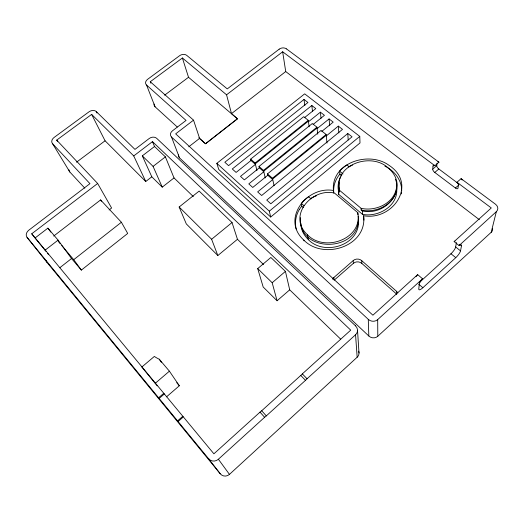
<?xml version="1.0" encoding="UTF-8"?>
<svg xmlns="http://www.w3.org/2000/svg" width="524" height="524" viewBox="0 0 524 524"><rect width="100%" height="100%" fill="white"/><g stroke="black" fill="none" stroke-linecap="round" stroke-linejoin="round"><path stroke-width="0.79" d="M396.753 294.285A6.242 5.581 8.2 0 0 396.36 293.912L396.491 291.265L361.724 260.651A6.039 5.332 0.2 0 0 353.189 260.559M396.727 184.618C396.675 202.126 376.566 211.912 361.101 208.31L339.5 190.278C333.533 164.674 370.972 151.921 387.957 167.726C410.731 186.786 386.948 216.478 362.353 210.962L361.167 209.967L361.101 208.31M401.482 193.919L401.62 192.432M419.246 284.231L418.781 288.973A6.36 1.71 -48.1 0 0 422.848 287.755M434.186 165.093L433.027 166.095L432.719 169.114L436.754 165.617L437.003 163.344M300.494 217.63C297.809 254.599 362.182 252.221 358.18 216.294M339.316 182.568L338.904 186.426L339.637 191.967L338.504 191.018C337.541 186.452 338.242 181.599 340.338 177.446M458.461 185.168L457.989 188.136A3.072 1.389 45.7 0 1 455.395 188.005L434.802 172.468L438.824 168.964L458.814 183.931M450.954 253.773A6.281 1.69 -48.9 0 0 455.631 247.02L456.437 242.579M459.64 244.302L461.487 245.769L460.531 250.878L455.67 246.981M458.454 185.168A3.098 1.408 45.8 0 0 456.974 182.267L461.081 178.651L495.442 204.183A6.53 5.279 9.5 0 1 496.326 211.729L491.198 232.296L377.797 336.244L377.686 319.601L422.554 278.788L417.674 274.635L372.898 315.199L175.664 133.856L193.526 120.153L150.277 81.737L182.391 57.981L226.564 94.805L231.503 113.629L237.496 118.824L205.487 143.792L198.806 137.766M341.078 176.097L341.897 174.806M229.46 474.384L357.158 357.224L355.56 334.744L307.051 378.767A6.747 1.978 -45.2 0 1 305.492 380.332L266.31 415.892A6.904 2.03 -44.1 0 1 264.62 417.274L218.39 459.234L229.46 474.384A6.871 6.471 -68.8 0 1 220.283 473.794L46.957 262.354L27.052 237.365L208.539 458.664L220.257 473.82M460.491 250.911A6.308 1.651 -48.9 0 1 455.769 257.677L422.855 287.728L418.696 284.159M456.974 182.267L491.283 207.956L454.131 241.603L459.083 245.559L496.3 211.709M419.298 282.56L450.961 253.754L455.775 257.657M152.471 141.631L154.528 146.504L142.305 155.857L151.803 176.804L145.751 181.507L133.738 155.929L152.471 141.631L350.726 330.146L302.328 373.887A6.714 2.024 -45.1 0 1 300.776 375.439L261.692 410.764A6.871 2.076 -44 0 1 260.009 412.139L213.903 453.81L183.348 416.908L178.088 421.532M455.402 187.998L458.88 184.926M353.386 263.323L334.155 280.196L333.853 277.537L353.209 260.579L353.386 263.323A6 5.306 0.4 0 1 361.822 263.421L396.386 293.892M177.557 420.89L182.817 416.272M277.078 300.769L289.707 289.838L285.429 271.386L270.856 257.481L257.71 268.596L263.186 287.028L277.078 300.769L272.179 282.737L257.71 268.596M166.534 396.838L179.339 385.756L169.409 371.175L159.244 359.209A39.149 34.938 -33.3 0 1 154.351 356.431L141.827 367.036L157.213 385.841M433.034 166.101A3.033 1.369 46.9 0 1 434.868 165.722L438.942 162.198L286.451 48.87M158.595 397.768L163.789 393.288L31.735 233.789L97.647 183.479L56.69 140.118L91.635 114.409L133.738 155.929M159.158 398.456L164.353 393.969M272.179 282.737L285.429 271.386M155.274 383.28L169.409 371.175M217.833 255.529L237.457 239.291L232.04 222.536L199.133 191.077L179.136 207.006L186.308 223.912L217.833 255.529L211.617 239.258L179.136 207.006M270.705 217.028L360.008 142.941L359.765 136.391L304.68 93.848L216.825 163.344L218.763 169.481L270.705 217.028L269.323 211.172L216.825 163.344M269.323 211.172L359.765 136.391M347.805 133.496L266.749 200.089L270.823 203.771L352.056 136.803L347.805 133.496L348.185 140.006M211.617 239.258L232.04 222.536M274.072 185.719L272.46 178.239L326.151 134.498L321.042 130.443L267.495 173.889L267.79 175.239L272.749 179.581L257.657 191.882L261.666 195.504L342.506 129.376L338.321 126.12L326.288 135.932M272.637 179.005L326.229 135.303M267.79 175.239L252.745 187.454L248.808 183.898L263.821 171.748L259.334 167.811L259.02 166.455L312.317 123.513L316.941 127.188L317.747 134.203M321.828 131.367L333.199 122.131L329.085 118.935L317.105 128.622M265.242 177.924L263.513 170.398L316.941 127.188M317.053 128.007L263.696 171.171M259.334 167.811L244.361 179.883L240.49 176.385L255.43 164.379L250.996 160.495L250.655 159.126L303.71 116.682L308.282 120.31L309.121 126.743M313.123 124.45L324.441 115.319L320.393 112.169L308.472 121.758M256.943 170.595L255.096 163.023L308.282 120.31M250.996 160.495L236.095 172.422L232.283 168.983L311.819 105.501L315.802 108.599L304.536 117.625M304.025 99.436L224.829 162.25L228.582 165.636L307.948 102.488L304.025 99.436L304.824 105.573M46.099 251.461L35.029 238.014L47.907 228.15L58.085 240.13L71.539 258.535L81.351 270.109L127.705 233.442L121.391 222.261L100.601 199.926L53.71 236.049M151.803 176.804L162.25 187.14L174.02 177.918L165.394 156.866L154.528 146.504M59.775 267.757L71.539 258.535M61.76 245.54L73.74 259.662L121.391 222.261M205.487 143.792L237.464 118.686M188.745 146.812L199.598 138.388L193.526 120.153M231.503 113.629L285.724 71.552L282.652 51.778L226.564 94.805M109.123 209.954L111.599 208.028L97.647 183.479M162.25 187.14L153.08 166.383L165.394 156.866M45.097 250.171L58.085 240.13M279.181 49.177L227.265 88.897L186.695 55.341A5.155 3.773 -17.6 0 0 179.634 55.682L147.578 79.34A5.22 3.865 -20.1 0 0 146.55 85.052L155.071 106.785L177.243 126.978M164.602 95.191L188.522 77.277L182.391 57.981M76.497 162.211L105.075 140.792L91.635 114.409M333.546 190.494C306.854 185.653 280.622 219.137 303.835 240.11C323.511 260.428 367.416 246.326 363.63 215.75C392.692 220.977 417.949 184.376 389.103 165.374C368.333 150.028 328.397 163.671 333.795 193.14M338.38 189.773A28.964 24.111 -2.1 0 0 338.812 194.456L362.484 214.336C378.918 217.702 400.035 204.851 396.367 186.341M361.167 209.967C377.47 214.106 399.36 201.904 396.354 183.282M384.878 166.128L387.033 167.28M387.701 167.7C395.803 172.462 401.908 181.317 401.685 190.933M282.652 51.778L434.868 165.722M285.724 71.552L479.329 219.674M308.387 121.123L255.299 163.796M349.128 166.756L346.881 164.949A33.418 27.752 -2.3 0 0 339.631 171.171L339.866 174.132A33.68 28.034 -2.1 0 0 333.723 192.308M339.631 171.171L343.01 173.935M339.866 174.132L341.543 175.507M357.787 212.659L334.489 193.061C311.682 187.671 287.001 216.137 307.529 234.844C324.513 252.588 363.001 238.931 357.787 212.659L357.885 214.716M188.522 77.277L237.496 118.824M311.04 198.871L308.597 196.755A33.687 28.866 -5.6 0 0 301.293 203.345L301.759 206.161L303.344 207.55M301.293 203.345L303.946 205.677M250.655 159.126L255.096 163.023M259.02 166.455L263.513 170.398M267.495 173.889L272.46 178.239M146.55 85.052L186.053 120.428L172.409 130.862A5.404 4.212 -19.9 0 0 171.544 137.013M199.598 138.388L205.441 143.655M377.712 319.627A6.642 6.046 7.3 0 1 368.306 319.365L171.525 137.033L179.529 157.894L368.824 336.002A6.34 5.83 9.8 0 0 377.824 336.264M355.514 325.817L156.735 138.375A5.548 4.316 -21.9 0 0 149.196 138.519L134.956 149.392L96.265 111.566A5.45 4.041 -24.5 0 0 89.008 111.822L54.142 137.419A5.548 4.12 -27.4 0 0 52.577 143.72L69.83 171.99L84.809 188.168M174.02 177.918L193.291 196.559M237.457 239.291L263.546 264.528M289.707 289.838L340.711 339.192M142.305 155.857L153.08 166.383M105.075 140.792L145.751 181.507M302.328 373.887L307.051 378.767M300.776 375.439L305.492 380.332M52.577 143.72L89.951 183.649L28.781 230.213A5.941 4.611 -33.9 0 0 27.078 237.346M261.692 410.764L266.31 415.892M260.009 412.139L264.62 417.274M58.236 241.387L60.253 243.765M176.719 382.671L179.339 385.756M183.184 416.711L163.789 393.288M31.735 233.789L34.558 237.411M47.605 253.4L48.608 254.69M47.907 228.15L50.808 232.099M73.74 259.662L81.351 270.109M159.244 359.209L161.372 362.313M56.69 140.118L57.529 141.513M100.601 199.926L101.387 201.275M96.265 111.566L96.986 113.007M150.277 81.737L150.84 83.205M395.417 179.162L396.229 181.559M396.354 182.182L396.74 184.055M303.835 240.11L303.959 240.817M307.529 234.844L308.315 239.632C324.756 256.675 361.495 244.643 358.318 219.235M311.819 105.501L312.546 111.619M363.892 220.146L363.63 215.75M320.393 112.169L321.035 118.267M326.151 134.498L326.996 143.065M329.085 118.935L329.707 125.76M338.504 191.018L338.792 194.463M339.5 190.278L339.637 191.967M338.321 126.12L338.832 132.913M357.532 330.317L358.999 353.032M361.724 260.651L361.842 263.402M362.353 210.962L362.484 214.336M368.28 319.385L368.824 336.002M46.983 262.341A5.6 4.467 -34.9 0 1 46.145 260.376M218.416 459.26A7.336 6.891 -62.6 0 1 208.565 458.638M358.678 351.204A6.373 5.98 9.1 0 1 357.185 357.25M355.488 325.843A6.799 6.301 4.9 0 1 355.586 334.771M69.83 171.99A5.253 4.022 -27.9 0 1 68.991 169.848M438.824 168.97A3 1.369 46.7 0 1 436.761 165.623M437.776 161.89A3.026 1.389 46.8 0 1 438.942 162.191M434.802 172.468A3.006 1.349 46.8 0 1 432.726 169.121M419.272 284.211A6.511 1.769 -48.2 0 1 422.547 278.781M459.089 245.54A6.458 1.71 -49 0 1 461.461 245.789M454.144 241.59A6.432 1.749 -49.1 0 1 455.002 241.079M396.471 291.285A6.288 5.607 7.9 0 1 397.867 293.027M332.557 279.194A6.059 5.437 -1.9 0 1 333.827 277.517M348.729 166.946A33.3 27.726 -2.1 0 1 352.501 165.139M310.365 198.72A33.916 29.134 -5.5 0 1 316.286 195.871M299.505 209.338A33.588 28.84 -5.5 0 1 301.759 206.161M296.171 229.014A34.505 29.626 -5.4 0 1 299.427 209.305M308.387 239.566A29.036 24.929 -5.4 0 1 300.809 223.152M461.081 178.645A3.098 1.428 45.7 0 1 462.148 180.014M416.102 276.58A6.485 1.808 -48.3 0 1 417.667 274.628M179.555 157.875A5.194 4.133 -20.1 0 1 178.468 154.894M279.161 49.164A5.201 3.858 -11.1 0 1 286.425 48.883M492.619 228.634A6.242 5.122 10.7 0 1 491.224 232.315M155.071 106.785A5.03 3.806 -20.2 0 1 154.128 104.027"/></g></svg>
